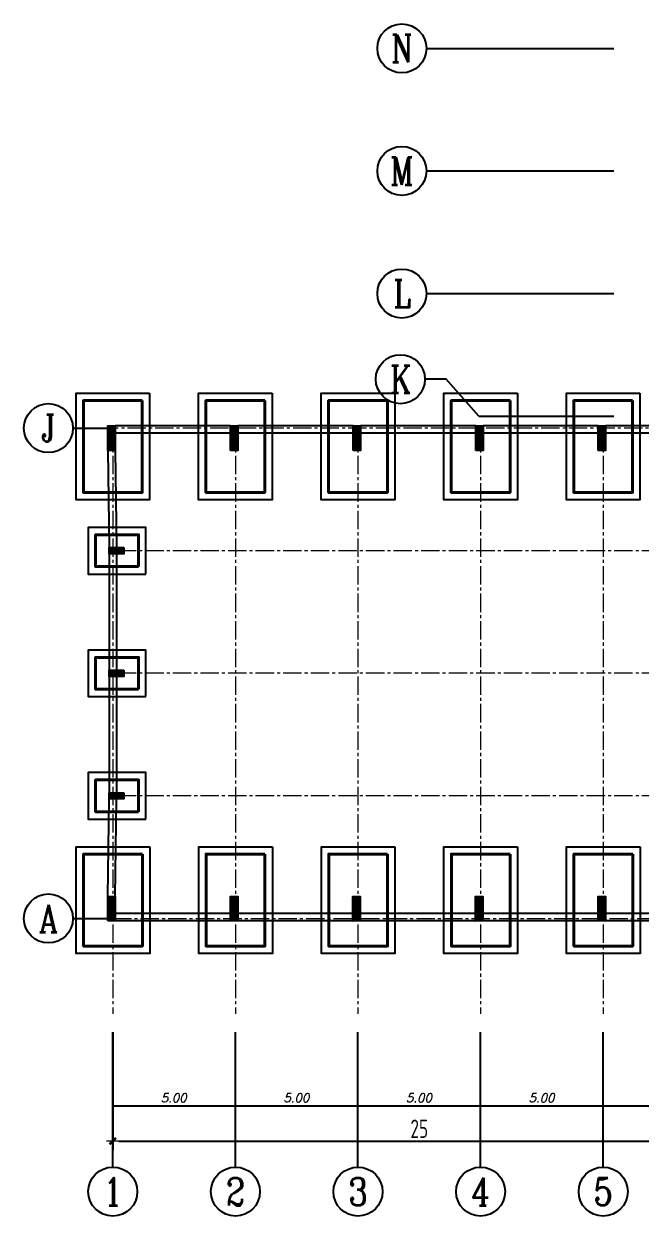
# Model space of a CAD drawing. Header units: metres. Extents: x 202848 to 204724, y 1924431 to 1925550.
# Drawn here: x 203921.63 to 203946.77, y 1925077.17 to 1925125.8 of the extents above; entities that cross this region are included whole.
import ezdxf
from ezdxf.enums import TextEntityAlignment as Align

# ---------------------------------------------------------------- set-up
doc = ezdxf.new("R2010")
doc.units = ezdxf.units.M
doc.header["$MEASUREMENT"] = 0
doc.linetypes.add('CENTER2', pattern=[1.125, 0.75, -0.125, 0.125, -0.125])
for name, color, linetype, lineweight in [('Axis', 1, 'CENTER2', 5), ('Dimations', 3, 'Continuous', 5), ('R.C Footing', 2, 'Continuous', 40)]:
    doc.layers.add(name, color=color, linetype=linetype, lineweight=lineweight)
for name, color, linetype in [('Axis Name', 8, 'Continuous'), ('Columns', 2, 'Continuous'), ('PC.Footing', 7, 'Continuous'), ('text2', 161, 'Continuous')]:
    doc.layers.add(name, color=color, linetype=linetype)
doc.styles.add('ROMANS', font='romans.shx', dxfattribs={"oblique": 15})
doc.styles.add('YQ_AXIS', font='COMPLEX.SHX', dxfattribs={"width": 0.8, "bigfont": 'GBCBIG.SHX'})
doc.styles.add('YQ_DIM', font='SUPEROS.SHX', dxfattribs={"width": 0.8, "bigfont": 'HZDX.SHX'})
doc.dimstyles.new('Copy(2) of DIM-50$', dxfattribs={"dimscale": 0, "dimtxt": 0.35, "dimasz": 0.03, "dimexe": 0, "dimexo": 0, "dimgap": 0.15, "dimtad": 1, "dimzin": 0, "dimdsep": 46, "dimtxsty": 'ROMANS', "dimblk1": 'OBLIQUE', "dimblk2": 'DTICK', "dimsah": 1, "dimcen": 0.1, "dimse1": 1, "dimse2": 1, "dimclrd": 2, "dimclre": 51, "dimclrt": 3, "dimaunit": 1, "dimadec": 0, "dimazin": 0, "dimtfac": 1e-05, "dimtmove": 2, "dimatfit": 0, "dimldrblk": 'DTICK', "dimfxl": 0, "dimtolj": 1, "dimtzin": 0, "dimlwe": -1, "dimarcsym": 0})
doc.dimstyles.new('yqm0_250', dxfattribs={"dimscale": 0.25, "dimtxt": 3, "dimasz": 1, "dimexe": 1.5, "dimexo": 3, "dimgap": 0.5, "dimtad": 1, "dimdec": 3, "dimdsep": 46, "dimtxsty": 'YQ_DIM', "dimblk": 'YQTICK', "dimcen": 0, "dimclrd": 256, "dimclre": 256, "dimclrt": 7, "dimadec": 1, "dimazin": 2, "dimtfac": 1, "dimtdec": 4, "dimtix": 1, "dimtmove": 2, "dimatfit": 2, "dimfxl": 1, "dimtolj": 1, "dimtzin": 0, "dimarcsym": 0})
pattern_1 = [(135, (386.115265, 223.05794), (-0.0353553390593, -0.0353553390593), [])]

# ---------------------------------------------------------------- blocks, each defined once
blk = doc.blocks.new('_OBLIQUE')
at = {"color": 0, "linetype": 'ByBlock'}
blk.add_line((-0.5, -0.5), (0.5, 0.5), dxfattribs=at)
blk = doc.blocks.new('DTICK')
at = {"color": 3}
blk.add_line((-1, -1), (1, 1), dxfattribs=at)
for p, q in [((-1, 0), (1, 0)), ((0, 1), (0, -1))]:
    blk.add_line(p, q)
blk = doc.blocks.new('*D1455')
at = {"layer": 'Defpoints', "color": 0, "lineweight": -2, "transparency": 16777216}
for p in [(203925.262, 1925085.419), (203930.262, 1925085.419), (203930.262, 1925081.669)]:
    blk.add_point(p, dxfattribs=at)
at = {"layer": 'Dimations', "color": 2, "lineweight": -2, "transparency": 16777216}
blk.add_line((203925.262, 1925081.669), (203930.232, 1925081.669), dxfattribs=at)
at = {"layer": 'Dimations', "color": 2, "lineweight": -2, "transparency": 16777216, "xscale": 0.03, "yscale": 0.03, "zscale": 0.03, "rotation": 180}
blk.add_blockref('_OBLIQUE', (203925.262, 1925081.669), dxfattribs=at)
at = {"layer": 'Dimations', "color": 2, "lineweight": -2, "transparency": 16777216, "xscale": 0.03, "yscale": 0.03, "zscale": 0.03}
blk.add_blockref('DTICK', (203930.262, 1925081.669), dxfattribs=at)
at = {"layer": 'Dimations', "color": 3, "transparency": 16777216, "insert": (203927.747, 1925081.994), "char_height": 0.35, "attachment_point": 5, "style": 'ROMANS'}
blk.add_mtext('\\A1;5.00', dxfattribs=at)
blk = doc.blocks.new('*D1456')
at = {"layer": 'Defpoints', "color": 0, "lineweight": -2, "transparency": 16777216}
for p in [(203930.262, 1925085.419), (203935.262, 1925085.419), (203935.262, 1925081.669)]:
    blk.add_point(p, dxfattribs=at)
at = {"layer": 'Dimations', "color": 2, "lineweight": -2, "transparency": 16777216}
blk.add_line((203930.262, 1925081.669), (203935.232, 1925081.669), dxfattribs=at)
at = {"layer": 'Dimations', "color": 2, "lineweight": -2, "transparency": 16777216, "xscale": 0.03, "yscale": 0.03, "zscale": 0.03, "rotation": 180}
blk.add_blockref('_OBLIQUE', (203930.262, 1925081.669), dxfattribs=at)
at = {"layer": 'Dimations', "color": 2, "lineweight": -2, "transparency": 16777216, "xscale": 0.03, "yscale": 0.03, "zscale": 0.03}
blk.add_blockref('DTICK', (203935.262, 1925081.669), dxfattribs=at)
at = {"layer": 'Dimations', "color": 3, "transparency": 16777216, "insert": (203932.747, 1925081.994), "char_height": 0.35, "attachment_point": 5, "style": 'ROMANS'}
blk.add_mtext('\\A1;5.00', dxfattribs=at)
blk = doc.blocks.new('*D1457')
at = {"layer": 'Defpoints', "color": 0, "lineweight": -2, "transparency": 16777216}
for p in [(203935.262, 1925085.419), (203940.262, 1925085.419), (203940.262, 1925081.669)]:
    blk.add_point(p, dxfattribs=at)
at = {"layer": 'Dimations', "color": 2, "lineweight": -2, "transparency": 16777216}
blk.add_line((203935.262, 1925081.669), (203940.232, 1925081.669), dxfattribs=at)
at = {"layer": 'Dimations', "color": 2, "lineweight": -2, "transparency": 16777216, "xscale": 0.03, "yscale": 0.03, "zscale": 0.03, "rotation": 180}
blk.add_blockref('_OBLIQUE', (203935.262, 1925081.669), dxfattribs=at)
at = {"layer": 'Dimations', "color": 2, "lineweight": -2, "transparency": 16777216, "xscale": 0.03, "yscale": 0.03, "zscale": 0.03}
blk.add_blockref('DTICK', (203940.262, 1925081.669), dxfattribs=at)
at = {"layer": 'Dimations', "color": 3, "transparency": 16777216, "insert": (203937.747, 1925081.994), "char_height": 0.35, "attachment_point": 5, "style": 'ROMANS'}
blk.add_mtext('\\A1;5.00', dxfattribs=at)
blk = doc.blocks.new('*D1402')
at = {"layer": 'Defpoints', "color": 0, "lineweight": -2, "transparency": 16777216}
for p in [(203940.262, 1925085.419), (203945.262, 1925085.419), (203945.262, 1925081.669)]:
    blk.add_point(p, dxfattribs=at)
at = {"layer": 'Dimations', "color": 2, "lineweight": -2, "transparency": 16777216}
blk.add_line((203940.262, 1925081.669), (203945.232, 1925081.669), dxfattribs=at)
at = {"layer": 'Dimations', "color": 2, "lineweight": -2, "transparency": 16777216, "xscale": 0.03, "yscale": 0.03, "zscale": 0.03, "rotation": 180}
blk.add_blockref('_OBLIQUE', (203940.262, 1925081.669), dxfattribs=at)
at = {"layer": 'Dimations', "color": 2, "lineweight": -2, "transparency": 16777216, "xscale": 0.03, "yscale": 0.03, "zscale": 0.03}
blk.add_blockref('DTICK', (203945.262, 1925081.669), dxfattribs=at)
at = {"layer": 'Dimations', "color": 3, "transparency": 16777216, "insert": (203942.747, 1925081.994), "char_height": 0.35, "attachment_point": 5, "style": 'ROMANS'}
blk.add_mtext('\\A1;5.00', dxfattribs=at)
blk = doc.blocks.new('*D1403')
at = {"layer": 'Defpoints', "color": 0, "lineweight": -2, "transparency": 16777216}
for p in [(203945.262, 1925085.419), (203950.262, 1925085.419), (203950.262, 1925081.669)]:
    blk.add_point(p, dxfattribs=at)
at = {"layer": 'Dimations', "color": 2, "lineweight": -2, "transparency": 16777216}
blk.add_line((203945.262, 1925081.669), (203950.232, 1925081.669), dxfattribs=at)
at = {"layer": 'Dimations', "color": 2, "lineweight": -2, "transparency": 16777216, "xscale": 0.03, "yscale": 0.03, "zscale": 0.03, "rotation": 180}
blk.add_blockref('_OBLIQUE', (203945.262, 1925081.669), dxfattribs=at)
at = {"layer": 'Dimations', "color": 2, "lineweight": -2, "transparency": 16777216, "xscale": 0.03, "yscale": 0.03, "zscale": 0.03}
blk.add_blockref('DTICK', (203950.262, 1925081.669), dxfattribs=at)
at = {"layer": 'Dimations', "color": 3, "transparency": 16777216, "insert": (203947.747, 1925081.994), "char_height": 0.35, "attachment_point": 5, "style": 'ROMANS'}
blk.add_mtext('\\A1;5.00', dxfattribs=at)
blk = doc.blocks.new('YQTICK')
blk.add_line((-1, 0), (1, 0))
at = {"const_width": 0.4}
blk.add_lwpolyline([(0.53, 0.53), (-0.53, -0.53)], dxfattribs=at)
blk = doc.blocks.new('*D1427')
at = {"layer": 'Defpoints', "color": 0, "lineweight": -2, "transparency": 16777216}
for p in [(203925.262, 1925085.419), (203950.262, 1925085.419), (203950.262, 1925080.234)]:
    blk.add_point(p, dxfattribs=at)
at = {"layer": 'Dimations', "lineweight": -2, "transparency": 16777216}
for p, q in [((203925.262, 1925084.669), (203925.262, 1925079.859)), ((203950.262, 1925084.669), (203950.262, 1925079.859)), ((203925.512, 1925080.234), (203950.012, 1925080.234))]:
    blk.add_line(p, q, dxfattribs=at)
at = {"layer": 'Dimations', "lineweight": -2, "transparency": 16777216, "xscale": 0.25, "yscale": 0.25, "zscale": 0.25, "rotation": 180}
blk.add_blockref('YQTICK', (203925.262, 1925080.234), dxfattribs=at)
at = {"layer": 'Dimations', "lineweight": -2, "transparency": 16777216, "xscale": 0.25, "yscale": 0.25, "zscale": 0.25}
blk.add_blockref('YQTICK', (203950.262, 1925080.234), dxfattribs=at)
at = {"layer": 'Dimations', "color": 7, "transparency": 16777216, "insert": (203937.762, 1925080.734), "char_height": 0.75, "attachment_point": 5, "style": 'YQ_DIM'}
blk.add_mtext('\\A1;25', dxfattribs=at)

msp = doc.modelspace()

# ---------------------------------------------------------------- hatches: boundary and pattern name
at = {"layer": 'Columns', "transparency": 33554687}
h = msp.add_hatch(dxfattribs=at)
h.set_pattern_fill('ANSI31', color=256, scale=0.4, angle=90)
h.set_pattern_definition([(135, (361.06526, 223.0479), (-0.0353553390593, -0.0353553390593), [])])
h.paths.add_polyline_path([(203925.0623, 1925108.4014), (203925.3623, 1925108.4014), (203925.3623, 1925109.4014), (203925.0623, 1925109.4014)])
h = msp.add_hatch(dxfattribs=at)
h.set_pattern_fill('ANSI31', color=256, scale=0.4, angle=90)
h.set_pattern_definition([(135, (366.06526, 223.0479), (-0.0353553390593, -0.0353553390593), [])])
h.paths.add_polyline_path([(203930.0623, 1925108.4014), (203930.3623, 1925108.4014), (203930.3623, 1925109.4014), (203930.0623, 1925109.4014)])
h = msp.add_hatch(dxfattribs=at)
h.set_pattern_fill('ANSI31', color=256, scale=0.4, angle=90)
h.set_pattern_definition([(135, (371.06526, 223.0479), (-0.0353553390593, -0.0353553390593), [])])
h.paths.add_polyline_path([(203935.0623, 1925108.4014), (203935.3623, 1925108.4014), (203935.3623, 1925109.4014), (203935.0623, 1925109.4014)])
h = msp.add_hatch(dxfattribs=at)
h.set_pattern_fill('ANSI31', color=256, scale=0.4, angle=90)
h.set_pattern_definition([(135, (376.06526, 223.0479), (-0.0353553390593, -0.0353553390593), [])])
h.paths.add_polyline_path([(203940.0623, 1925108.4014), (203940.3623, 1925108.4014), (203940.3623, 1925109.4014), (203940.0623, 1925109.4014)])
h = msp.add_hatch(dxfattribs=at)
h.set_pattern_fill('ANSI31', color=256, scale=0.4, angle=90)
h.set_pattern_definition([(135, (381.06526, 223.0479), (-0.0353553390593, -0.0353553390593), [])])
h.paths.add_polyline_path([(203945.0623, 1925108.4014), (203945.3623, 1925108.4014), (203945.3623, 1925109.4014), (203945.0623, 1925109.4014)])
h = msp.add_hatch(dxfattribs=at)
h.set_pattern_fill('ANSI31', color=256, scale=0.4, angle=90)
h.set_pattern_definition(pattern_1)
h.paths.add_polyline_path([(203925.7122, 1925104.1864), (203925.7122, 1925104.4364), (203925.1122, 1925104.4364), (203925.1122, 1925104.1864)])
h = msp.add_hatch(dxfattribs=at)
h.set_pattern_fill('ANSI31', color=256, scale=0.4, angle=90)
h.set_pattern_definition(pattern_1)
h.paths.add_polyline_path([(203925.7122, 1925099.1864), (203925.7122, 1925099.4364), (203925.1122, 1925099.4364), (203925.1122, 1925099.1864)])
h = msp.add_hatch(dxfattribs=at)
h.set_pattern_fill('ANSI31', color=256, scale=0.4, angle=90)
h.set_pattern_definition(pattern_1)
h.paths.add_polyline_path([(203925.7122, 1925094.1864), (203925.7122, 1925094.4364), (203925.1122, 1925094.4364), (203925.1122, 1925094.1864)])
h = msp.add_hatch(dxfattribs=at)
h.set_pattern_fill('ANSI31', color=256, scale=0.4, angle=90)
h.set_pattern_definition([(135, (361.05894, 222.55794), (-0.0353553390593, -0.0353553390593), [])])
h.paths.add_polyline_path([(203925.0559, 1925089.2114), (203925.3559, 1925089.2114), (203925.3559, 1925090.2114), (203925.0559, 1925090.2114)])
h = msp.add_hatch(dxfattribs=at)
h.set_pattern_fill('ANSI31', color=256, scale=0.4, angle=90)
h.set_pattern_definition([(135, (366.05894, 222.55794), (-0.0353553390593, -0.0353553390593), [])])
h.paths.add_polyline_path([(203930.0559, 1925089.2114), (203930.3559, 1925089.2114), (203930.3559, 1925090.2114), (203930.0559, 1925090.2114)])
h = msp.add_hatch(dxfattribs=at)
h.set_pattern_fill('ANSI31', color=256, scale=0.4, angle=90)
h.set_pattern_definition([(135, (371.05894, 222.55794), (-0.0353553390593, -0.0353553390593), [])])
h.paths.add_polyline_path([(203935.0559, 1925089.2114), (203935.3559, 1925089.2114), (203935.3559, 1925090.2114), (203935.0559, 1925090.2114)])
h = msp.add_hatch(dxfattribs=at)
h.set_pattern_fill('ANSI31', color=256, scale=0.4, angle=90)
h.set_pattern_definition([(135, (376.05894, 222.55794), (-0.0353553390593, -0.0353553390593), [])])
h.paths.add_polyline_path([(203940.0559, 1925089.2114), (203940.3559, 1925089.2114), (203940.3559, 1925090.2114), (203940.0559, 1925090.2114)])
h = msp.add_hatch(dxfattribs=at)
h.set_pattern_fill('ANSI31', color=256, scale=0.4, angle=90)
h.set_pattern_definition([(135, (381.05894, 222.55794), (-0.0353553390593, -0.0353553390593), [])])
h.paths.add_polyline_path([(203945.0559, 1925089.2114), (203945.3559, 1925089.2114), (203945.3559, 1925090.2114), (203945.0559, 1925090.2114)])

# ---------------------------------------------------------------- linework, layer by layer
at = {"layer": 'Axis'}
for p, q in [((203979.4871, 1925109.3114), (203925.2622, 1925109.3114)), ((203925.2622, 1925109.3114), (203925.2622, 1925085.4194)), ((203930.2622, 1925109.3114), (203930.2622, 1925085.4194)), ((203935.2622, 1925109.3114), (203935.2622, 1925085.4194)), ((203940.2622, 1925109.3114), (203940.2622, 1925085.4194)), ((203945.2622, 1925109.3114), (203945.2622, 1925085.4194)), ((203975.7122, 1925104.3114), (203925.2622, 1925104.3114)), ((203975.7122, 1925099.3114), (203925.2622, 1925099.3114)), ((203975.7122, 1925094.3114), (203925.2622, 1925094.3114)), ((203925.269, 1925089.3114), (203979.4871, 1925089.3114))]:
    msp.add_line(p, q, dxfattribs=at)
at = {"layer": 'Axis Name'}
for p, q in [((203938.0517, 1925124.8014), (203945.6919, 1925124.8014)), ((203938.0517, 1925119.8014), (203945.6919, 1925119.8014)), ((203938.0517, 1925114.8014), (203945.6919, 1925114.8014)), ((203938.8587, 1925111.3078), (203937.9894, 1925111.3078)), ((203940.1919, 1925109.8015), (203938.8587, 1925111.3078)), ((203940.1919, 1925109.8014), (203945.6919, 1925109.8014)), ((203923.6344, 1925109.3114), (203925.0094, 1925109.3114)), ((203923.6344, 1925089.3114), (203925.0094, 1925089.3114)), ((203925.2622, 1925079.1694), (203925.2622, 1925084.6694)), ((203930.2622, 1925079.1694), (203930.2622, 1925084.6694)), ((203935.2622, 1925079.1694), (203935.2622, 1925084.6694)), ((203940.2622, 1925079.1694), (203940.2622, 1925084.6694)), ((203945.2622, 1925079.1694), (203945.2622, 1925084.6694))]:
    msp.add_line(p, q, dxfattribs=at)
for centre in [(203937.0517, 1925124.8014), (203937.0517, 1925119.8014), (203937.0517, 1925114.8014), (203936.9894, 1925111.3078), (203922.6344, 1925109.3114), (203922.6344, 1925089.3114), (203925.2622, 1925078.1694), (203930.2622, 1925078.1694), (203935.2622, 1925078.1694), (203940.2622, 1925078.1694), (203945.2622, 1925078.1694)]:
    msp.add_circle(centre, 1, dxfattribs=at)
at = {"layer": 'Columns'}
for points in [[(203925.0623, 1925108.4014), (203925.0623, 1925109.4014), (203925.3623, 1925109.4014), (203925.3623, 1925108.4014)], [(203930.0623, 1925108.4014), (203930.0623, 1925109.4014), (203930.3623, 1925109.4014), (203930.3623, 1925108.4014)], [(203935.0623, 1925108.4014), (203935.0623, 1925109.4014), (203935.3623, 1925109.4014), (203935.3623, 1925108.4014)], [(203940.0623, 1925108.4014), (203940.0623, 1925109.4014), (203940.3623, 1925109.4014), (203940.3623, 1925108.4014)], [(203945.0623, 1925108.4014), (203945.0623, 1925109.4014), (203945.3623, 1925109.4014), (203945.3623, 1925108.4014)], [(203925.7122, 1925104.4364), (203925.7122, 1925104.1864), (203925.1122, 1925104.1864), (203925.1122, 1925104.4364)], [(203925.7122, 1925099.4364), (203925.7122, 1925099.1864), (203925.1122, 1925099.1864), (203925.1122, 1925099.4364)], [(203925.7122, 1925094.4364), (203925.7122, 1925094.1864), (203925.1122, 1925094.1864), (203925.1122, 1925094.4364)], [(203925.0559, 1925089.2114), (203925.0559, 1925090.2114), (203925.3559, 1925090.2114), (203925.3559, 1925089.2114)], [(203930.0559, 1925089.2114), (203930.0559, 1925090.2114), (203930.3559, 1925090.2114), (203930.3559, 1925089.2114)], [(203935.0559, 1925089.2114), (203935.0559, 1925090.2114), (203935.3559, 1925090.2114), (203935.3559, 1925089.2114)], [(203940.0559, 1925089.2114), (203940.0559, 1925090.2114), (203940.3559, 1925090.2114), (203940.3559, 1925089.2114)], [(203945.0559, 1925089.2114), (203945.0559, 1925090.2114), (203945.3559, 1925090.2114), (203945.3559, 1925089.2114)]]:
    msp.add_lwpolyline(points, close=True, dxfattribs=at)
at = {"layer": 'PC.Footing'}
for points in [[(203926.7622, 1925110.7364), (203926.7622, 1925106.3864), (203923.7622, 1925106.3864), (203923.7622, 1925110.7364)], [(203931.7622, 1925110.7364), (203931.7622, 1925106.3864), (203928.7622, 1925106.3864), (203928.7622, 1925110.7364)], [(203936.7622, 1925110.7364), (203936.7622, 1925106.3864), (203933.7622, 1925106.3864), (203933.7622, 1925110.7364)], [(203941.7622, 1925110.7364), (203941.7622, 1925106.3864), (203938.7622, 1925106.3864), (203938.7622, 1925110.7364)], [(203946.7622, 1925110.7364), (203946.7622, 1925106.3864), (203943.7622, 1925106.3864), (203943.7622, 1925110.7364)], [(203926.6122, 1925103.3614), (203926.6122, 1925105.2614), (203924.2622, 1925105.2614), (203924.2622, 1925103.3614)], [(203926.6122, 1925098.3614), (203926.6122, 1925100.2614), (203924.2622, 1925100.2614), (203924.2622, 1925098.3614)], [(203926.6122, 1925093.3614), (203926.6122, 1925095.2614), (203924.2622, 1925095.2614), (203924.2622, 1925093.3614)], [(203926.769, 1925092.2364), (203926.769, 1925087.8864), (203923.769, 1925087.8864), (203923.769, 1925092.2364)], [(203931.769, 1925092.2364), (203931.769, 1925087.8864), (203928.769, 1925087.8864), (203928.769, 1925092.2364)], [(203936.769, 1925092.2364), (203936.769, 1925087.8864), (203933.769, 1925087.8864), (203933.769, 1925092.2364)], [(203941.769, 1925092.2364), (203941.769, 1925087.8864), (203938.769, 1925087.8864), (203938.769, 1925092.2364)], [(203946.769, 1925092.2364), (203946.769, 1925087.8864), (203943.769, 1925087.8864), (203943.769, 1925092.2364)]]:
    msp.add_lwpolyline(points, close=True, dxfattribs=at)
at = {"layer": 'R.C Footing'}
for points in [[(203926.4622, 1925110.4364), (203926.4622, 1925106.6864), (203924.0622, 1925106.6864), (203924.0622, 1925110.4364)], [(203931.4622, 1925110.4364), (203931.4622, 1925106.6864), (203929.0622, 1925106.6864), (203929.0622, 1925110.4364)], [(203936.4622, 1925110.4364), (203936.4622, 1925106.6864), (203934.0622, 1925106.6864), (203934.0622, 1925110.4364)], [(203941.4622, 1925110.4364), (203941.4622, 1925106.6864), (203939.0622, 1925106.6864), (203939.0622, 1925110.4364)], [(203946.4622, 1925110.4364), (203946.4622, 1925106.6864), (203944.0622, 1925106.6864), (203944.0622, 1925110.4364)], [(203926.3122, 1925103.6614), (203926.3122, 1925104.9614), (203924.5622, 1925104.9614), (203924.5622, 1925103.6614)], [(203926.3122, 1925098.6614), (203926.3122, 1925099.9614), (203924.5622, 1925099.9614), (203924.5622, 1925098.6614)], [(203926.3122, 1925093.6614), (203926.3122, 1925094.9614), (203924.5622, 1925094.9614), (203924.5622, 1925093.6614)], [(203926.469, 1925091.9364), (203926.469, 1925088.1864), (203924.069, 1925088.1864), (203924.069, 1925091.9364)], [(203931.469, 1925091.9364), (203931.469, 1925088.1864), (203929.069, 1925088.1864), (203929.069, 1925091.9364)], [(203936.469, 1925091.9364), (203936.469, 1925088.1864), (203934.069, 1925088.1864), (203934.069, 1925091.9364)], [(203941.469, 1925091.9364), (203941.469, 1925088.1864), (203939.069, 1925088.1864), (203939.069, 1925091.9364)], [(203946.469, 1925091.9364), (203946.469, 1925088.1864), (203944.069, 1925088.1864), (203944.069, 1925091.9364)]]:
    msp.add_lwpolyline(points, close=True, dxfattribs=at)
at = {"layer": 'text2', "lineweight": -2}
for p, q in [((203930.0623, 1925109.4014), (203925.3623, 1925109.4014)), ((203935.0623, 1925109.4014), (203930.3623, 1925109.4014)), ((203940.0623, 1925109.4014), (203935.3623, 1925109.4014)), ((203945.0623, 1925109.4014), (203940.3623, 1925109.4014)), ((203950.0623, 1925109.4014), (203945.3623, 1925109.4014)), ((203930.0623, 1925109.1014), (203925.3623, 1925109.1014)), ((203935.0623, 1925109.1014), (203930.3623, 1925109.1014)), ((203940.0623, 1925109.1014), (203935.3623, 1925109.1014)), ((203945.0623, 1925109.1014), (203940.3623, 1925109.1014)), ((203950.0623, 1925109.1014), (203945.3623, 1925109.1014)), ((203925.0623, 1925108.4014), (203925.1122, 1925104.4264)), ((203925.3622, 1925108.4052), (203925.4122, 1925104.4302)), ((203925.1122, 1925104.1764), (203925.1122, 1925099.4364)), ((203925.4122, 1925104.1764), (203925.4122, 1925099.4364)), ((203925.1122, 1925099.1864), (203925.1122, 1925094.4364)), ((203925.4122, 1925099.1864), (203925.4122, 1925094.4364)), ((203925.0559, 1925090.2114), (203925.1122, 1925094.1864)), ((203925.3559, 1925090.2072), (203925.4122, 1925094.1822)), ((203930.0559, 1925089.5114), (203925.3559, 1925089.5114)), ((203935.0559, 1925089.5114), (203930.3559, 1925089.5114)), ((203940.0559, 1925089.5114), (203935.3559, 1925089.5114)), ((203945.0559, 1925089.5114), (203940.3559, 1925089.5114)), ((203950.0559, 1925089.5114), (203945.3559, 1925089.5114)), ((203930.0559, 1925089.2114), (203925.3559, 1925089.2114)), ((203935.0559, 1925089.2114), (203930.3559, 1925089.2114)), ((203940.0559, 1925089.2114), (203935.3559, 1925089.2114)), ((203945.0559, 1925089.2114), (203940.3559, 1925089.2114)), ((203950.0559, 1925089.2114), (203945.3559, 1925089.2114))]:
    msp.add_line(p, q, dxfattribs=at)

# ---------------------------------------------------------------- texts
at = {"layer": 'Axis Name', "color": 7, "style": 'YQ_AXIS', "width": 0.8}
for s, p in [('N', (203937.0517, 1925124.8014)), ('M', (203937.0517, 1925119.8014)), ('L', (203937.0517, 1925114.8014)), ('K', (203936.9894, 1925111.3078)), ('J', (203922.6344, 1925109.3114)), ('A', (203922.6344, 1925089.3114)), ('1', (203925.2622, 1925078.1694)), ('2', (203930.2622, 1925078.1694)), ('3', (203935.2622, 1925078.1694)), ('4', (203940.2622, 1925078.1694)), ('5', (203945.2622, 1925078.1694))]:
    msp.add_text(s, height=1.125, dxfattribs=at).set_placement(p, align=Align.MIDDLE)

# ---------------------------------------------------------------- dimensions: what is measured, and where the dimension line sits
at = {"layer": 'Dimations'}
dim = msp.add_aligned_dim(p1=(203925.2622, 1925085.4194), p2=(203950.2622, 1925085.4194), distance=-5.1855, dimstyle='yqm0_250', dxfattribs=at)
dim.commit()
dim.dimension.update_dxf_attribs({"geometry": '*D1427', "text_midpoint": (203937.7622, 1925080.734)})
for base, p1, p2, picture, middle in [((203930.2622, 1925081.6694), (203925.2622, 1925085.4194), (203930.2622, 1925085.4194), '*D1455', (203927.7472, 1925081.9944)), ((203935.2622, 1925081.6694), (203930.2622, 1925085.4194), (203935.2622, 1925085.4194), '*D1456', (203932.7472, 1925081.9944)), ((203940.2622, 1925081.6694), (203935.2622, 1925085.4194), (203940.2622, 1925085.4194), '*D1457', (203937.7472, 1925081.9944)), ((203945.2622, 1925081.6694), (203940.2622, 1925085.4194), (203945.2622, 1925085.4194), '*D1402', (203942.7472, 1925081.9944)), ((203950.2622, 1925081.6694), (203945.2622, 1925085.4194), (203950.2622, 1925085.4194), '*D1403', (203947.7472, 1925081.9944))]:
    dim = msp.add_linear_dim(base=base, p1=p1, p2=p2, dimstyle='Copy(2) of DIM-50$', override={"dimscale": 1}, dxfattribs=at)
    dim.commit()
    dim.dimension.update_dxf_attribs({"geometry": picture, "text_midpoint": middle})

doc.saveas('drawing.dxf')
